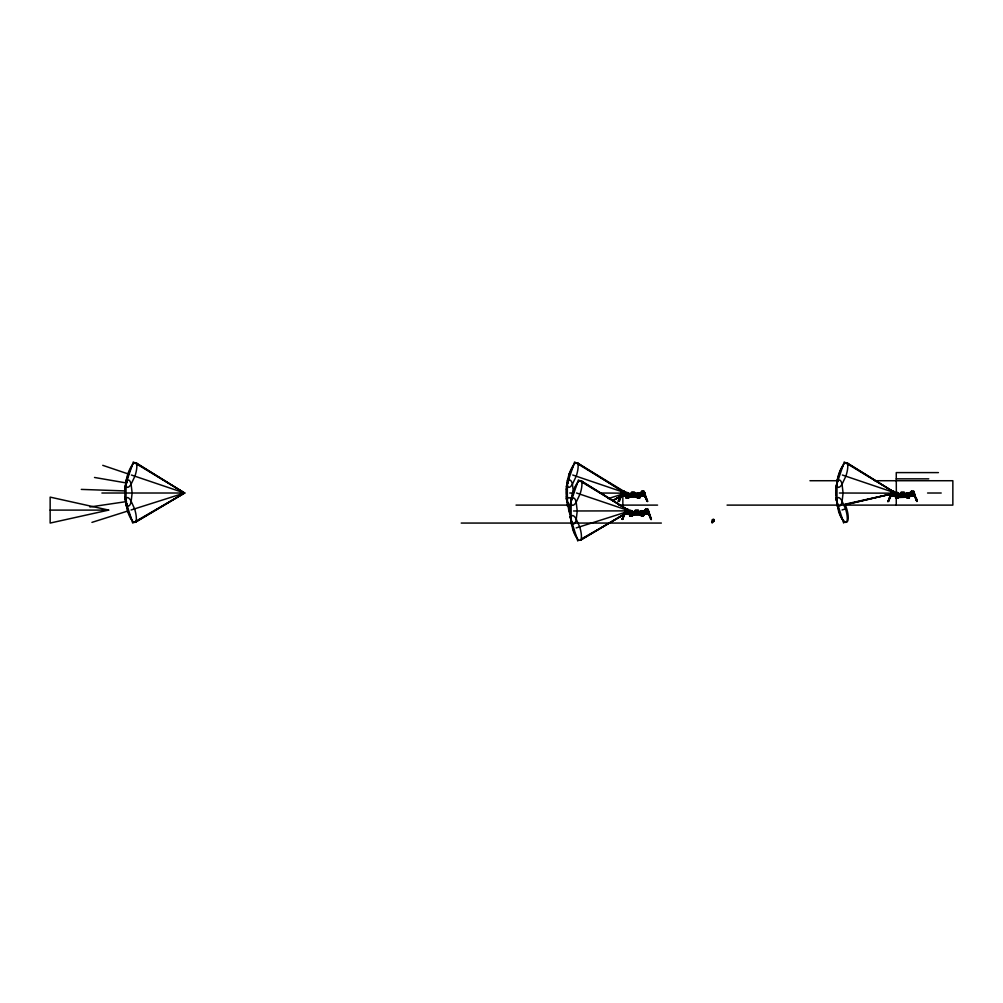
<?xml version="1.0" encoding="UTF-8"?>
<svg xmlns="http://www.w3.org/2000/svg" width="1003" height="1003" viewBox="0 0 1003 1003"><rect width="100%" height="100%" fill="white"/><g stroke="black" fill="none" stroke-linecap="round" stroke-linejoin="round"><path stroke-width="1.5" d="M126.039 505.537L126.039 504.246M567.347 505.537L567.347 504.246M571.133 523.503L571.133 522.212M625.396 495.821C622.186 495.545 625.508 492.974 625.182 496.322L628.843 496.635L626.975 496.635L626.988 493.125M626.474 493.275L625.997 492.297L624.819 495.294L626.511 496.949M625.358 494.855L624.104 494.04C625.872 499.582 625.847 490.768 625.383 493.388M626.073 496.322L626.073 495.645M626.273 496.322L627.163 498.002L626.073 498.002L628.655 498.002L627.728 498.002M626.311 495.206L627.163 495.532L626.311 495.206L626.348 493.639L625.859 494.341L624.568 493.727L623.527 491.984C620.393 494.855 623.364 492.185 621.647 491.971M626.499 495.206L627.163 494.228L626.311 494.554L628.229 495.557L627.489 496.322M626.511 492.837C626.286 495.093 623.427 495.131 624.606 495.632M626.775 498.002L626.775 496.322L628.392 496.322M627.239 496.573L627.176 493.05L628.705 493.426M627.414 497.262L627.452 493.125M628.028 496.41L628.354 495.595L628.668 496.322L627.941 493.426M628.191 497.588C629.132 493.2 628.217 496.736 628.906 495.545M628.066 494.228L628.191 493.05M628.242 496.635L628.48 493.426M628.304 513.774C626.336 510.276 629.107 515.529 629.27 512.508M628.317 513.812L629.408 514.915L631.689 514.777M632.479 511.956C632.88 510.226 629.082 510.364 629.646 512.307L629.207 510.84L629.558 511.894L629.408 510.803L630.561 511.405M629.27 493.99L629.27 494.843L629.119 493.426L625.182 493.451M630.06 514.288L630.95 515.968L629.859 515.968L632.442 515.968M630.774 513.498L630.097 513.172L630.95 512.194L630.11 512.52C638.673 516.307 624.393 507.606 629.395 513.624M625.985 510.289L627.602 510.289C623.54 511.066 629.382 508.872 629.245 512.307L630.072 510.803M630.561 515.968L630.561 514.288M630.812 515.229L630.774 511.091M630.724 495.607L630.724 494.517M631.025 514.539L630.962 511.003M631.238 511.091L631.188 515.542M631.451 511.003L631.539 511.718L631.639 511.003M631.414 493.664L631.401 494.955L634.648 494.955L634.611 492.786C630.436 491.57 630.398 495.256 634.648 493.99M631.877 511.003L632.166 513.762L631.1 511.856C633.708 516.946 632.417 511.267 631.276 514.288M632.04 515.542C631.238 513.912 633.57 512.683 631.953 513.824M632.028 514.602L632.266 511.003M633.031 494.955L633.031 494.316M635.2 512.27L635.4 509.975L638.272 509.975L638.272 510.753M635.263 495.607L635.438 494.517M635.551 494.316L635.551 493.338L630.586 493.338L630.586 494.316M636.817 512.922L636.817 512.27M637.808 497.588L637.62 496.56M635.275 510.753L638.397 510.753L638.435 512.922L635.187 512.922L635.2 511.63M638.748 497.588L638.572 496.322L640.102 496.322L639.212 498.002M639.049 513.574L639.224 512.483M639.212 497.676L639.212 496.322L640.378 496.949C640.754 493.626 643.625 494.893 644.728 492.899L644.064 491.269L641.782 491.269L637.118 495.77L638.134 495.269M643.186 515.968L641.544 515.968L642.309 515.542M642.998 510.866L641.067 511.091L641.205 514.288C640.491 512.157 642.296 514.84 641.042 513.122M641.243 515.542C645.43 514.84 642.058 517.673 642.359 514.288L643.888 514.288L642.998 515.968M836.991 505.537L836.991 504.246M895.165 494.492C893.811 498.905 894.463 489.389 898.349 493.125L898.224 496.322M892.156 493.175L891.04 493.2L891.078 495.833L888.357 501.45L890.413 495.407L898.487 496.322L895.529 496.322L896.419 498.002M890.514 495.181L895.228 495.181L893.222 492.899L890.902 492.899L891.567 491.269L893.447 491.269L891.604 491.846M894.914 493.1C895.516 490.981 896.883 498.729 892.62 494.905C890.664 489.564 892.093 495.482 891.09 495.081M895.654 495.933L895.265 496.949L896.419 496.322L896.419 497.676M895.265 492.837L895.102 494.341C895.24 490.931 889.41 493.087 893.46 492.335M895.842 492.623C895.453 495.206 895.554 491.834 896.13 493.438L894.262 495.394M895.717 496.322L895.717 495.645M895.917 496.322L896.807 498.002L898.299 498.002L895.967 497.676M896.619 495.532L895.905 493.351M896.13 495.206L896.143 494.554L893.059 494.592L894.237 496.284L893.535 494.203M896.669 497.262L896.632 493.125M896.883 496.573L896.82 493.05M896.569 497.149L896.87 496.121L897.058 497.676M897.096 493.125L897.046 498.002M897.221 496.635L897.209 493.05M908.141 493.426L897.497 493.752L897.397 493.05M897.898 493.426L898.036 496.322L897.723 493.05M895.717 498.002L897.898 497.588M897.886 496.635L897.936 493.05M900.368 495.607L900.368 494.517M904.255 492.786L901.02 493.338L901.045 493.99L904.292 493.99M902.675 494.955L902.675 494.316M906.361 494.843L906.361 493.664L904.292 493.664L904.292 494.955L901.045 494.955L901.058 493.664M904.38 493.664L901.02 493.125M904.907 495.607L905.082 494.517M905.195 494.316L905.195 493.338L900.23 493.338L900.23 494.316M907.728 495.332C908.693 497.024 909.445 500.321 907.264 496.56M908.856 498.002L908.856 496.949M914.109 492.824C914.009 496.736 914.799 492.009 912.116 491.984L911.063 493.727L906.85 492.899L908.856 492.899L907.138 492.899L906.95 493.99M909.044 498.002L907.126 497.588M626.323 497.676L628.655 497.588L627.414 497.676M644.503 493.551L647.248 501.475L644.967 495.745C639.187 497.325 640.365 491.771 640.516 493.188C640.303 495.645 641.318 495.52 641.193 495.394M644.578 511.543C644.315 509.863 643.525 513.624 643.5 510.803M910.448 493.15C911.752 494.567 909.232 492.059 908.016 492.899M638.372 492.899C642.559 494.893 640.077 499.005 641.807 493.852C639.651 499.72 644.641 490.918 640.792 494.818M641.03 494.705C638.911 491.483 641.193 495.758 642.472 491.984C644.954 494.253 643.186 493.639 644.54 493.112M640.127 493.05L641.168 496.309L642.572 494.592L641.23 495.971M639.977 492.837C642.484 494.855 633.946 492.398 639.212 493.451M647.01 510.803L648.001 509.587L645.681 509.587L647.762 510.502L646.258 509.938L645.205 511.693L643.913 511.016L644.628 513.987L644.453 513.122L644.616 513.824L645.268 513.147L643.951 510.79L640.654 511.956M645.092 511.392L644.315 512.307L643.901 511.693L645.23 512.069M911.714 491.997C911.376 494.078 908.906 494.805 909.608 493C908.618 496.899 912.981 496.824 911.84 494.028C908.141 494.14 913.206 498.767 909.52 493.401M911.89 494.466C912.053 492.812 909.433 497.074 911.125 495.181L909.984 492.974L909.119 493.438L910.448 492.899L909.683 493.526L909.746 492.837M637.958 496.41C636.115 494.203 638.949 495.632 636.667 496.41M641.03 495.958L642.396 494.554M644.114 493.526L644.29 494.241L643.5 493.576M647.274 510.364C649.806 511.455 653.455 528.155 648.753 513.712L644.553 513.26L649.004 513.373L648.602 513.862M642.998 514.288C646.408 515.58 644.039 512.069 644.753 514.1C648.728 509.499 642.848 517.811 639.337 514.376L642.547 514.777M644.453 513.11L645.18 513.586M646.91 511.881L647.161 512.508L645.919 512.42M641.556 513.386L645.568 509.236L647.85 509.236L648.515 510.866L646.797 512.872L644.365 512.834C644.39 514.414 646.797 511.041 645.907 512.47M647.462 511.342L648.076 512.207L647.549 510.665M647.951 510.151C647.675 508.935 647.424 514.652 648.916 513.147L644.189 513.147M648.289 511.568L648.352 510.728M648.59 512.947L647.737 511.304M908.003 493.902L908.643 494.73L908.204 493.639L906.875 495.319L907.226 496.184L907.878 495.557M911.225 495.495C913.808 491.846 906.762 499.143 912.58 494.542M910.975 494.855L910.323 494.818L911.451 493.852L910.486 495.908L914.46 495.896L916.855 501.487L914.423 494.78M910.248 495.106L910.624 495.708L911.815 494.755M913.244 493.752L913.257 493.175M914.749 494.918L913.871 492.699M637.544 492.899L640.804 492.899L639.475 492.899L640.014 493.263M644.127 510.941L644.252 511.756L643.851 510.79M646.271 512.721L645.982 512.006L644.578 512.746L645.593 511.818L645.669 512.721M909.508 493.501L910.586 493.388M910.16 493.752L910.097 493.075M905.834 496.824L905.195 496.41L910.448 496.322L910.473 495.244L910.737 495.996M570.206 507.618L570.206 514.338M836.013 490.78L836.013 495.256M626.198 492.623L625.847 493.714L625.859 492.862L625.922 493.714L577.527 462.96M628.568 495.733L636.93 496.021L636.93 497.2L626.323 497.262L626.587 498.002M898.237 495.557L895.717 494.341L895.992 493.639C898.375 494.68 899.052 496.936 898.111 494.943M625.333 492.974L624.806 495.846L624.192 493.852M625.258 495.607C614.977 495.632 618.914 508.809 621.02 495.708C624.23 497.074 626.612 493.551 624.393 496.059L623.59 494.554M625.182 493.15L624.894 495.996L623.515 494.755M625.32 495.708L620.406 495.545L618.437 501.475L621.935 494.003M624.192 492.674L626.775 493.451C623.527 491.997 628.781 497.3 624.205 491.269L621.923 491.269L621.258 492.899L622.976 494.905L623.853 493.639M576.875 462.734L626.474 492.899M630.335 510.59L629.784 510.264L628.467 513.599L632.63 514.288L630.774 514.602M581.314 480.926L629.646 511.129L628.555 511.931L627.314 509.938M628.793 513.36L628.956 514.288L629.382 513.386M630.047 511.492L629.984 510.59M637.645 495.143L637.319 496.322L637.281 493.125L639.513 492.899M640.904 493.426C642.534 493.99 636.14 494.993 638.234 496.322M638.171 495.607L637.005 495.658L639.927 494.341L639.638 493.639L639.011 495.532M640.478 492.824L640.227 493.576M640.842 496.034L640.829 495.244L645.217 495.407L644.553 495.833L647.186 501.312L644.816 495.896M640.93 493.576L641.08 495.683L640.064 493.689L642.672 494.542M640.729 495.52L640.415 494.454M641.318 495.545L642.246 494.466M641.03 513.574L640.453 514.376M641.544 513.16L641.368 513.912L643.713 512.307L646.797 512.872L645.669 512.683L644.891 513.824L645.694 512.683M643.5 512.558L643.424 511.605L641.531 514.602M644.503 511.116L644.603 511.931M643.838 514.063L646.045 512.558L645.067 514.025M644.791 513.436L645.368 513.461M643.926 511.041L645.017 513.937L644.703 513.009M898.199 493.99L898.763 493.426L895.203 493.15L894.149 495.181C895.905 496.961 894.4 493.551 892.958 494.542M895.892 493.689C895.24 494.341 895.152 492.523 894.413 493.965M893.711 494.629L894.789 496.034L895.09 495.244M895.641 493.05L896.193 492.297M897.397 495.557L897.133 496.322M897.76 495.545L895.917 494.592L896.807 494.228M897.923 495.557L897.672 496.41M898.186 495.557C898.024 496.573 897.071 494.278 898.976 496.41M898.65 495.557L898.312 496.322M907.326 495.294C906.725 495.006 907.051 495.921 906.624 495.595L906.298 496.41M908.655 495.532L909.32 495.206C911.163 491.608 904.518 498.742 908.329 493.89L911.426 491.269L913.909 492.072M909.357 493.012L910.172 494.341L912.943 494.542L908.48 494.228L909.32 494.554M909.633 496.61L908.467 497.676M914.235 493.213L913.018 494.542C915.125 493.326 913.909 490.58 911.539 491.62L913.708 491.269L916.867 501.262C917.933 493.564 905.107 496.936 911.827 491.269M624.769 496.009L624.242 494.291L622.976 494.905M624.067 493.89L623.753 494.655L625.195 494.78M625.759 493.84L624.794 495.394M624.744 495.143L625.533 493.075L625.834 493.927M627.452 512.031C630.085 515.592 626.938 511.38 627.903 512.683M895.466 493.652L894.601 495.958L893.773 494.303M622.048 493.463L621.559 492.761L622.186 493.263C619.089 497.037 623.678 492.323 621.471 493.363L621.446 495.081M621.484 493.551C620.506 498.253 621.584 490.969 622.612 494.542L626.499 494.554M624.067 494.291L623.578 494.329M629.871 511.668L629.019 513.636L624.806 513.661L622.587 519.278L624.731 513.574L622.462 519.241L624.556 513.373L622.224 519.441L625.032 511.003L626.574 512.031M625.859 510.677L625.972 509.236L625.157 513.16L625.972 511.63L625.32 510.665M624.693 512.759L625.533 511.116M625.784 511.593C626.674 509.7 625.935 513.787 625.458 511.455M628.179 495.256L628.542 495.557M627.665 512.47L626.762 512.872L627.602 512.057L628.668 512.784L627.665 511.818M624.969 513.862L629.082 513.887L624.192 513.511L624.907 514M629.307 511.38L629.721 511.655M630.034 511.655L627.991 509.236L625.709 509.236L625.045 510.866L626.762 512.872M632.404 512.872L631.915 514.05M891.416 492.736C882.928 514.552 892.507 489.439 892.056 493.915M895.265 494.441L892.256 494.542L892.52 493.915L890.275 494.968M891.341 494.241L891.165 492.824M890.363 495.545L891.855 494.065L891.09 493.112L891.717 493.777L892.118 491.62M891.855 493.576L891.003 493.363L890.551 494.792M895.378 496.297L894.676 495.582M894.902 495.281L895.052 495.996M125.112 489.652L125.525 486.53M566.419 489.652L566.833 486.53M625.145 511.329C626.574 509.185 625.157 512.408 626.273 511.543M625.12 511.781L626.311 511.693L625.421 510.966M836.201 488.611L836.991 484.436M625.032 493.351L624.769 493.965L623.515 491.997M644.001 492.122L643.801 491.269L644.59 493.2M644.666 495.194L643.976 492.761L642.183 492.335M645.067 495.093L644.076 493.815L644.49 492.912M647.875 512.031L651.348 519.441L648.577 511.166C646.007 510.978 649.142 511.969 647.775 510.953M906.837 495.194L907.878 496.322M907.339 495.658L906.812 495.482M909.771 493.05L910.21 493.514M910.649 494.617L912.053 492.899L913.67 492.899L913.394 491.984M913.683 493.1L914.423 495.169M914.109 493.789L913.407 493.827L914.586 495.181M909.834 493.313L910.047 494.115M571.66 498.203L574.017 489.79M837.518 480.236L837.919 478.168M637.369 495.946L637.808 495.256M910.222 495.344L910.285 495.908M625.546 495.933L624.656 495.858L625.37 494.705M625.22 495.294L624.393 496.059M625.383 493.551L623.803 491.269M566.281 486.543L574.594 461.969L625.859 493.012L625.458 494.341L623.214 494.341M628.643 512.821C627.301 511.43 628.542 515.304 629.207 512.834M629.006 513.574L629.019 513.486M632.58 513.36L631.639 513.674M895.077 493.413L894.212 493.727L893.171 491.984M907.176 495.658L906.963 496.322M570.619 504.496L571.133 502.403M838.132 477.14L839.875 471.824M618.362 501.224L620.932 495.607M622.01 494.241L621.622 493.037L622.412 493.915M625.258 511.329L626.16 511.141L625.671 511.568M629.809 511.191L629.182 511.58L627.59 509.236M891.843 493.652L891.717 492.987M890.677 494.792L891.316 493.313M621.183 495.896L620.406 495.545L621.609 492.711M621.484 493.1L620.631 494.968M124.961 486.543L133.286 461.969L184.552 493.012L135.643 522.137M570.068 504.509L578.38 479.935L629.646 510.978L576.512 492.987M835.925 486.543L844.238 461.969L895.503 493.012L842.37 475.021M643.512 493.338L644.791 493.2L647.562 501.475L644.051 494.003M644.127 492.009C644.578 494.642 643.011 489.05 644.026 492.899L643.688 492.899M645.079 494.792L643.989 493L643.826 493.965M643.964 493.777L644.515 493.363M644.076 510.828L641.042 510.866L644.59 510.866L642.158 511.003M644.277 511.63L644.841 512.508L646.195 510.866L648.577 511.166M644.49 513.737L644.616 514.288M647.675 511.179L648.49 513.147L649.142 512.934M911.564 494.629L912.655 494.905M913.495 493.012L917.068 501.4M913.47 493.965L913.934 493.163L913.746 493.915M914.999 494.968L914.009 493.062M644.728 492.899L642.409 492.899L640.428 495.206L645.13 495.181C644.628 496.673 642.284 492.348 644.653 493.789M641.933 494.655L642.133 493.639M637.87 495.632L637.595 496.322L637.732 493.426M890.413 495.407L888.445 501.312L890.664 495.708L894.877 495.833L894.162 495.808M623.816 492.335L622.299 492.899L622.023 492.172M625.972 509.236L625.471 510.502L626.549 510.803L625.559 509.587L627.878 509.587L627.376 510.866L628.718 512.508L629.282 511.242L628.705 513.636L629.621 511.894M891.78 492.084L891.868 492.699M621.534 493.275L622.186 491.269M624.932 494.554L623.578 492.899L624.205 491.269M628.292 495.607L627 494.73L627.301 493.902M627.64 493.902L627.201 494.981L625.859 494.341M630.285 512.52L626.474 512.508L626.662 511.881L576.173 527.942M627.376 512.52L628.818 514.1M627.615 512.721L627.966 511.806L628.981 512.784L627.891 512.006M628.818 511.317L580.737 540.103A12.976 4.162 72.4 0 0 581.64 539.351M630.06 512.558C629.796 510.076 630.498 515.028 631.426 511.869L630.348 511.856M891.83 491.269L891.341 492.899L891.567 491.269M893.222 492.899L893.849 491.269L895.779 493.639L898.337 493.99M893.497 493.639L892.996 494.905L892.331 494.542M894.337 493.426L894.463 493.865M895.779 493.639L895.503 494.341L895.002 493.739M896.644 494.73L897.083 493.639M897.284 493.902L895.955 495.206M629.545 511.806L628.818 513.574L629.483 511.668M894.751 495.708L895.152 493.777M126.19 483.835L127.042 481.779M567.497 483.835L568.362 481.779M621.12 496.034L618.563 501.4M622.361 519.366L625.27 511.505L626.022 511.856M627.753 496.322L627.941 495.77M631.539 514.288L632.404 513.122L632.63 513.737M897.397 496.322L898.437 495.194L896.206 493.89M624.769 493.965L625.458 494.341M638.159 495.444L637.457 495.607M638.134 495.708L638.497 496.322M640.892 493.702L642.472 491.997M640.967 495.795L645.054 495.607L647.612 501.174M644.102 511.317L645.97 509.236L644.102 511.543M906.825 495.419L907.439 495.545M895.002 493.238L894.701 495.106M574.418 488.737L577.302 483.571M840.276 470.771L843.159 465.618M625.007 512.746L625.759 511.154M624.43 512.934L625.383 511.63M628.655 513.172L628.442 513.799M622.186 493.664L621.271 495.67L620.87 495.181L625.584 495.181M625.997 512.031C623.089 514.99 626.499 511.969 629.119 513.11M643.801 493.263L644.791 493.2M639.676 494.554L638.836 494.228L643.299 494.542L643.763 493.827M646.346 512.182L646.208 512.307M647.838 511.693L646.985 512.031M648.765 513.661L651.398 519.14M910.047 495.181L914.698 495.607M132.208 465.618L128.108 473.905L126.353 483.433M573.515 465.618L569.428 473.905L567.673 483.433M627.853 495.269L628.342 495.958M629.721 511.217L632.906 511.956M641.18 513.724L641.431 513.925M646.258 509.95L643.926 512.307L643.851 511.655M644.967 513.072L645.957 512.282L644.866 513.862M910.737 495.607L909.621 495.933M635.877 494.517L638.372 493.99L639.325 494.73M643.224 492.837L644.214 491.62L642.183 491.269M644.578 492.548L643.976 492.761M642.785 512.696L642.346 511.605L643.111 512.696M645.97 510.289C648.916 511.104 646.835 507.794 647.825 510.966M647.85 509.236L648.164 510.991M908.43 494.981L909.571 494.341M913.708 491.269L912.868 492.837M913.934 492.899L911.827 492.335M640.528 494.341L641.03 493.739M643.236 512.734L642.798 512.194M910.172 494.341L910.724 493.664M625.358 493.739L623.665 494.166M637.469 494.955L638.56 493.639L638.999 494.73M641.306 512.909L642.133 511.856L642.91 512.947M640.955 495.607L639.914 493.689L640.127 494.341M644.089 511.806L644.791 513.712M909.796 493.927L910.661 495.708M909.871 493.927L910.273 495.269M629.382 511.655L581.79 538.724M622.199 493.865L621.509 493.652M625.646 510.728L624.794 513.009M891.491 493.702L892.131 493.815M642.121 493.852L641.105 494.818L642.196 494.04M910.674 494.805L911.765 493.852M642.196 494.354L641.017 494.855M910.937 495.394L911.577 494.504M647.474 510.79L648.126 510.665M909.846 492.937L907.163 492.899M913.219 493.915C914.786 495.156 912.454 492.285 914.435 493.2M913.796 493.213L913.733 493.576M638.497 493.426L637.457 493.426M631.827 511.718L632.567 511.392M642.284 511.392L641.042 511.392L644.879 511.63M898.049 493.426L897.271 493.426M641.782 494.278L640.93 495.106M638.823 497.676L639.713 496.322M643.5 514.288L642.534 515.968L642.534 515.229M908.856 497.676L909.746 496.322L908.216 496.322M628.58 496.56L629.232 496.046M632.366 514.514L633.018 514.012M898.224 496.56L898.876 496.046M627.941 495.231L629.332 496.41M641.042 495.281L640.578 494.805M625.145 513.712L622.161 519.14M644.59 512.784L645.669 512.006M712.832 521.422L712.832 519.491L713.948 519.491L713.948 521.422M613.961 500.096L624.543 493.802L613.899 499.945M134.991 522.337L184.552 493.012L136.207 462.96M613.811 500.146L624.518 493.802M580.098 540.304L628.304 511.768M894.5 494.855L895.127 495.006M628.53 494.955L626.348 493.639M643.462 513.172L642.622 513.498L643.462 512.52M631.188 512.52L631.852 512.194M897.046 494.554L897.886 494.228M648.54 513.085L647.913 511.066M91.937 522.387L127.782 511.016L126.152 502.052A12.976 4.162 -90 0 0 127.042 504.246M131.067 509.975L184.552 493.012L135.568 462.734M608.232 498.604L621.459 494.416M842.031 509.975L845.542 508.86L841.743 500.447A12.976 3.686 72.4 0 0 836.878 499.82L838.521 511.091A12.976 3.686 72.4 0 0 842.319 519.504L843.673 521.247A12.976 3.686 72.4 0 0 845.542 508.86M844.576 504.935L891.015 494.065L843.949 504.935M637.607 495.77L637.482 495.833M641.87 513.737L640.879 513.624M898.324 495.808L897.409 495.658M910.009 496.322L907.715 497.149M108.663 510.101L50.15 523.064L50.15 497.124L108.663 510.101L50.15 510.101M844.501 504.321L891.003 494.015M624.104 491.984L625.182 491.859L625.182 492.962M89.906 506.991L126.541 501.575M181.493 493.463L184.552 493.012L131.406 475.021M893.46 494.09L894.839 494.78L893.523 493.852M891.654 493.163L839.398 493.012M637.62 497.325L639.663 497.262L639.914 498.002L638.823 498.002L638.761 496.121L638.961 497.262M641.406 514.514L641.406 515.291L643.45 515.229L643.45 515.968L641.519 515.968M630.787 512.696L627 512.307M627.364 498.002L627.251 497.262M898.262 497.588L897.535 497.588M907.126 498.002L907.715 498.002M641.318 510.866L641.607 511.718M632.429 515.542L630.11 515.642L632.442 515.542M631.15 515.968L630.774 514.251M938.419 472.601L896.256 472.601L896.331 492.962M896.256 478.845L928.753 478.845M809.96 480.725L837.693 480.725M874.679 480.725L952.85 480.725L952.85 505.111L727.062 505.111M893.736 491.62L891.416 491.62L892.407 492.837M624.092 491.62L621.772 491.62L622.763 492.837M624.104 492.109L625.182 492.109M624.117 492.272L624.756 492.285M624.756 492.586L627.276 492.423M896.193 492.511L896.92 492.423M896.669 492.899L894.826 492.899L898.349 493.125M621.258 492.899L623.578 492.899M624.117 492.812L628.605 492.899M101.905 493.012L184.552 493.012L132.697 523.064L124.848 498.341M569.754 493.012L573.44 493.012M599.656 493.012L622.061 493.163L622.161 493.965M631.376 493.125L634.723 493.125M927.562 493.012L941.215 493.012M639.663 493.275L636.867 493.99M909.245 493.275L906.511 493.99M628.392 493.451C625.345 495.319 639.25 490.868 639.124 494.981M910.009 493.451L906.925 493.125M621.333 493.815L622.524 493.727M626.562 493.89L627.64 493.89M643.512 493.815L644.666 493.815M891.241 493.664L891.98 494.065M913.106 493.727L914.31 493.815M634.586 494.316L634.686 493.664M637.921 494.228L638.585 494.554M893.146 494.241L894.839 494.818M897.284 493.89L896.306 494.73M904.23 494.316L904.33 493.664M627.715 494.316L637.106 494.316M898.538 494.316L907.916 494.316M628.455 494.642L632.141 494.642L632.141 495.545L629.884 496.046M637.845 494.642L632.943 494.642L632.943 495.545L635.852 495.607M898.099 494.642L901.785 494.642L901.785 495.545L899.528 496.046M907.489 494.642L902.587 494.642L902.587 495.545L905.483 495.607M628.455 494.83L637.657 494.83M893.159 494.755L894.438 495.846M898.212 494.83L907.301 494.83M640.578 494.868L641.293 495.394M645.355 494.968L644.478 493.2M639.676 495.206L639.5 494.554M909.32 495.206L909.144 494.554M910.11 495.131L910.686 494.88M636.98 495.595L637.996 495.745M645.268 495.545L640.704 495.921M910.348 495.369L915.225 495.545L914.673 496.172L917.269 501.224M907.865 495.658L906.9 495.946M640.604 495.106L640.817 496.322L637.143 496.635L639.011 496.635L639.011 493.125M914.51 496.034L913.57 493.163M640.829 496.322L635.551 496.41L636.19 496.824M896.569 496.41L900.08 496.41L899.44 496.824M627.226 496.824L630.122 496.824M635.864 496.824L638.761 496.824M896.87 496.824L899.766 496.824M905.508 496.824L908.405 496.824M627.226 497.149L627.928 497.149M640.378 496.949L638.071 497.225M897.572 497.149L895.967 497.262L896.231 498.002M638.397 497.588L637.369 497.588L639.663 497.676M895.967 497.588L906.574 497.2L906.574 496.021L897.76 495.833M907.213 497.588L908.041 497.588M897.234 497.588L898.186 497.588M639.4 498.002L637.369 498.002L638.146 498.002M907.213 498.002L908.041 498.002M907.376 498.002L909.307 497.676M647.424 501.4L644.866 496.034M516.031 505.111L567.422 505.111M618.826 505.111L657.567 505.111M630.335 510.389L631.063 510.477M648.101 510.502L647.587 509.236M573.553 510.978L632.391 510.866L631.714 511.392M624.982 511.166L625.935 511.179M635.162 511.091L638.51 511.091M631.389 511.718L641.92 511.718M647.248 511.693L648.44 511.756M631.401 511.956L633.896 512.483M635.187 511.956L638.435 511.956M647.299 511.781L648.452 511.781M633.056 512.27L640.503 512.27M633.47 512.596L635.927 512.596L635.927 513.498L633.67 514.012M640.415 512.596L636.729 512.596L636.729 513.498L639.638 513.574M647.161 512.508L643.287 512.52L643.287 513.172M633.056 512.809L640.503 512.809M632.542 513.574L633.119 514.376M643.675 511.568L644.54 513.636L648.841 513.574M649.054 513.511L644.49 513.95M633.394 513.987L640.716 513.987L640.716 515.166L630.11 515.229L630.373 515.968M642.622 514.288L640.93 514.602L642.798 514.602L642.798 511.091M631.025 514.777L634.222 514.376L629.671 514.288L630.561 515.642M644.164 514.915L643.274 514.915L644.164 514.288M641.857 515.103L642.86 515.103M631.589 515.968L632.429 515.968M641.933 515.968L641.243 515.968M651.235 519.404L648.653 514M713.309 519.642L713.948 519.654M713.309 520.181L713.948 520.181M713.309 520.72L713.948 520.72M712.631 521.297L713.948 521.259M461.217 523.064L661.353 523.064M907.991 493.89L908.768 494.981M897.409 497.588L897.547 496.824M637.732 497.588L639.651 497.588L637.732 498.002M897.861 498.002L897.798 496.021M643.274 510.803L644.59 511.405M626.399 512.508L626.837 512.508M641.519 515.542L643.45 515.642M907.489 497.325L909.307 497.262L909.307 498.002M627.427 497.325L627.452 496.56M81.293 489.401L125.099 490.931M181.418 492.899L184.552 493.012L181.493 492.486M94.508 477.466L126.554 482.995M569.228 473.842L570.444 474.256M572.726 475.021L625.972 493.087M102.745 465.329L129.124 474.256M622.086 492.699L621.923 491.269M907.565 494.228L908.229 494.554M913.206 492.699L914.31 492.874M913.821 493.752L914.122 493.2M846.519 462.734L895.503 493.012L847.171 462.96M580.662 480.7L629.646 510.978M623.791 494.04L624.882 494.818M905.483 496.046L906.135 496.56M635.839 496.046L636.491 496.56M639.638 514.012L640.278 514.514M626.775 497.676L625.885 496.322L630.436 496.41L629.809 496.824M893.573 494.316L894.3 494.855M907.59 493.752L907.063 496.322M627.314 493.89L628.342 495.143M627.69 512.646L628.63 513.799M890.739 495.833L894.939 495.332M576.788 537.37L574.456 533.107M131.694 519.404L127.757 511.029M647.7 511.781L648.314 513.047M840.313 515.141L842.645 519.404A12.976 4.162 72.4 0 0 844.087 521.109M642.284 514.288L642.008 513.436M641.744 513.624L642.196 514.602M913.156 491.62L913.67 492.912M911.426 491.269L912.053 492.899M911.777 493.639L912.291 494.905M909.495 493.639L909.771 494.341M641.782 491.269L642.409 492.899M645.568 509.236L646.195 510.866M907.276 495.595L907.602 496.41M839.862 514.188L837.279 504.672M570.218 514.188L567.472 502.052A12.976 4.162 90 0 0 568.362 504.246M574.004 532.154L571.422 522.638M835.812 498.341L843.661 523.064M566.168 498.341L570.093 510.703M569.955 516.307L577.803 541.031M836.289 499.845L837.555 504.246A12.976 3.686 -90 0 0 842.006 502.19L843.084 493.012L842.006 483.835A12.976 3.686 -90 0 0 837.555 481.779L836.803 483.835A12.976 3.686 -90 0 0 835.725 493.012L836.339 499.995M573.403 491.896L572.362 483.835A12.976 3.686 -90 0 0 567.924 481.779L567.159 483.835A12.976 3.686 -90 0 0 566.081 493.012L566.695 499.995M570.431 517.811L571.71 522.212A12.976 3.686 -90 0 0 576.148 520.143L577.226 510.978L576.148 501.801A12.976 3.686 -90 0 0 571.71 499.745L570.945 501.801A12.976 3.686 -90 0 0 569.867 510.978L570.481 517.962M125.325 499.845L126.604 504.246A12.976 3.686 90 0 0 131.054 502.19L132.133 493.012L131.054 483.835A12.976 3.686 90 0 0 126.604 481.779L125.839 483.835A12.976 3.686 -90 0 0 124.761 493.012L125.375 499.995M836.991 501.588L836.201 497.413M570.619 517.46L571.259 520.018M566.645 499.845L567.924 504.246A12.976 3.686 -90 0 0 570.72 505.537M566.419 496.372L566.833 499.494M125.112 496.372L125.525 499.494M909.558 495.645L909.571 496.322M908.655 493.125L908.655 496.635L906.787 496.322M908.455 493.05L908.392 496.573M908.191 493.125L908.267 496.573M907.439 493.05L907.565 495.532M907.389 496.635L907.376 493.426M642.597 511.003L642.534 514.539M642.334 511.091L642.409 514.539M641.707 511.392L641.707 512.194M641.531 512.194L641.481 511.003L641.393 514.288M639.927 495.645L639.927 496.322M638.811 493.05L638.748 496.573M638.547 493.125L638.623 496.573M638.409 496.635L638.384 493.05L638.134 493.752M637.908 493.05L637.921 495.532M637.695 493.05L637.745 496.635M908.705 496.41L908.705 497.149M908.605 497.262L908.405 496.121L908.467 498.002M907.702 493.05L907.715 493.99M907.627 493.426L905.521 494.517M905.483 494.843L905.508 496.986M904.907 494.517L904.844 496.046M904.255 493.125L904.129 492.009L901.258 492.009L901.258 492.786M899.791 494.843L899.766 496.986M897.647 492.636L897.647 493.99M897.572 493.05L897.56 493.99M896.256 497.488L896.256 505.111M836.991 480.036L836.991 505.988M713.384 519.491L713.309 521.259M712.832 519.491L712.732 521.836M712.042 519.88L712.042 521.021M641.845 511.003L641.857 511.956L639.663 512.483M641.882 514.777L641.995 515.592M641.77 510.602L641.77 511.956M641.556 515.191L641.581 515.968M639.638 512.809L639.651 514.94M639.438 511.63L639.438 512.27L639.337 511.304L634.372 511.304L634.372 512.27M639.049 512.483L638.986 514.012M638.472 511.63L638.435 512.27M638.096 496.824L638.209 497.626M637.983 492.636L637.983 493.99M636.717 493.664L636.717 494.843M635.852 494.843L635.864 496.986M635.263 494.517L635.2 496.046M634.485 492.786L634.485 492.009L631.614 492.009L631.614 492.786M633.934 513.574L633.934 512.809L633.896 514.777M631.79 510.602L631.79 511.956M630.147 495.607L630.147 494.843L630.122 496.986M630.11 494.517L628.003 493.99L627.928 493.05M624.756 491.859L624.756 492.987M622.85 494.717L622.85 505.111M571.133 498.002L571.133 523.955M567.347 480.036L567.347 505.988M126.039 480.036L126.039 505.988M135.054 463.035A12.976 4.162 -71.3 0 1 137.624 465.267M136.533 521.384A12.976 4.162 72.4 0 1 134.477 522.036M846.005 463.035A12.976 4.162 -71.3 0 1 848.576 465.267M845.491 505.362A12.976 4.162 72.4 0 1 845.441 522.036M576.361 463.035A12.976 4.162 -71.3 0 1 578.932 465.267M570.005 514.251A12.976 3.686 72.4 0 1 568.877 511.091L567.234 499.82A12.976 3.686 72.4 0 1 570.745 498.717M580.148 480.989A12.976 4.162 -71.3 0 1 582.718 483.233M634.51 512.809L634.51 513.574L634.51 512.809M898.914 493.99L898.914 494.843L898.914 493.99M125.914 499.82L127.557 511.091A12.976 3.686 72.4 0 0 131.368 519.504L132.709 521.247A12.976 3.686 72.4 0 0 134.59 508.86L130.779 500.447A12.976 3.686 72.4 0 0 125.914 499.82M571.02 517.786L572.663 529.057A12.976 3.686 72.4 0 0 576.462 537.47L577.816 539.2A12.976 3.686 72.4 0 0 579.684 526.826L575.885 518.413A12.976 3.686 72.4 0 0 571.02 517.786M134.903 476.212L130.929 484.549A12.976 3.686 -71.3 0 1 126.065 485.076L126.002 482.882A12.976 3.686 -71.3 0 1 131.882 465.505L133.261 463.8A12.976 3.686 -71.3 0 1 134.903 476.212M576.211 476.212L572.249 484.549A12.976 3.686 -71.3 0 1 567.372 485.076L567.309 482.882A12.976 3.686 -71.3 0 1 573.189 465.505L574.581 463.8A12.976 3.686 -71.3 0 1 576.211 476.212M579.997 494.166L576.035 502.516A12.976 3.686 -71.3 0 1 571.158 503.042L571.096 500.848A12.976 3.686 -71.3 0 1 576.988 483.471L578.367 481.753A12.976 3.686 -71.3 0 1 579.997 494.166M845.855 476.212L841.893 484.549A12.976 3.686 -71.3 0 1 837.016 485.076L836.953 482.882A12.976 3.686 -71.3 0 1 842.833 465.505L844.225 463.8A12.976 3.686 -71.3 0 1 845.855 476.212M713.446 521.635L712.168 521.51L712.168 523.064L712.381 521.836L713.446 521.635"/></g></svg>
